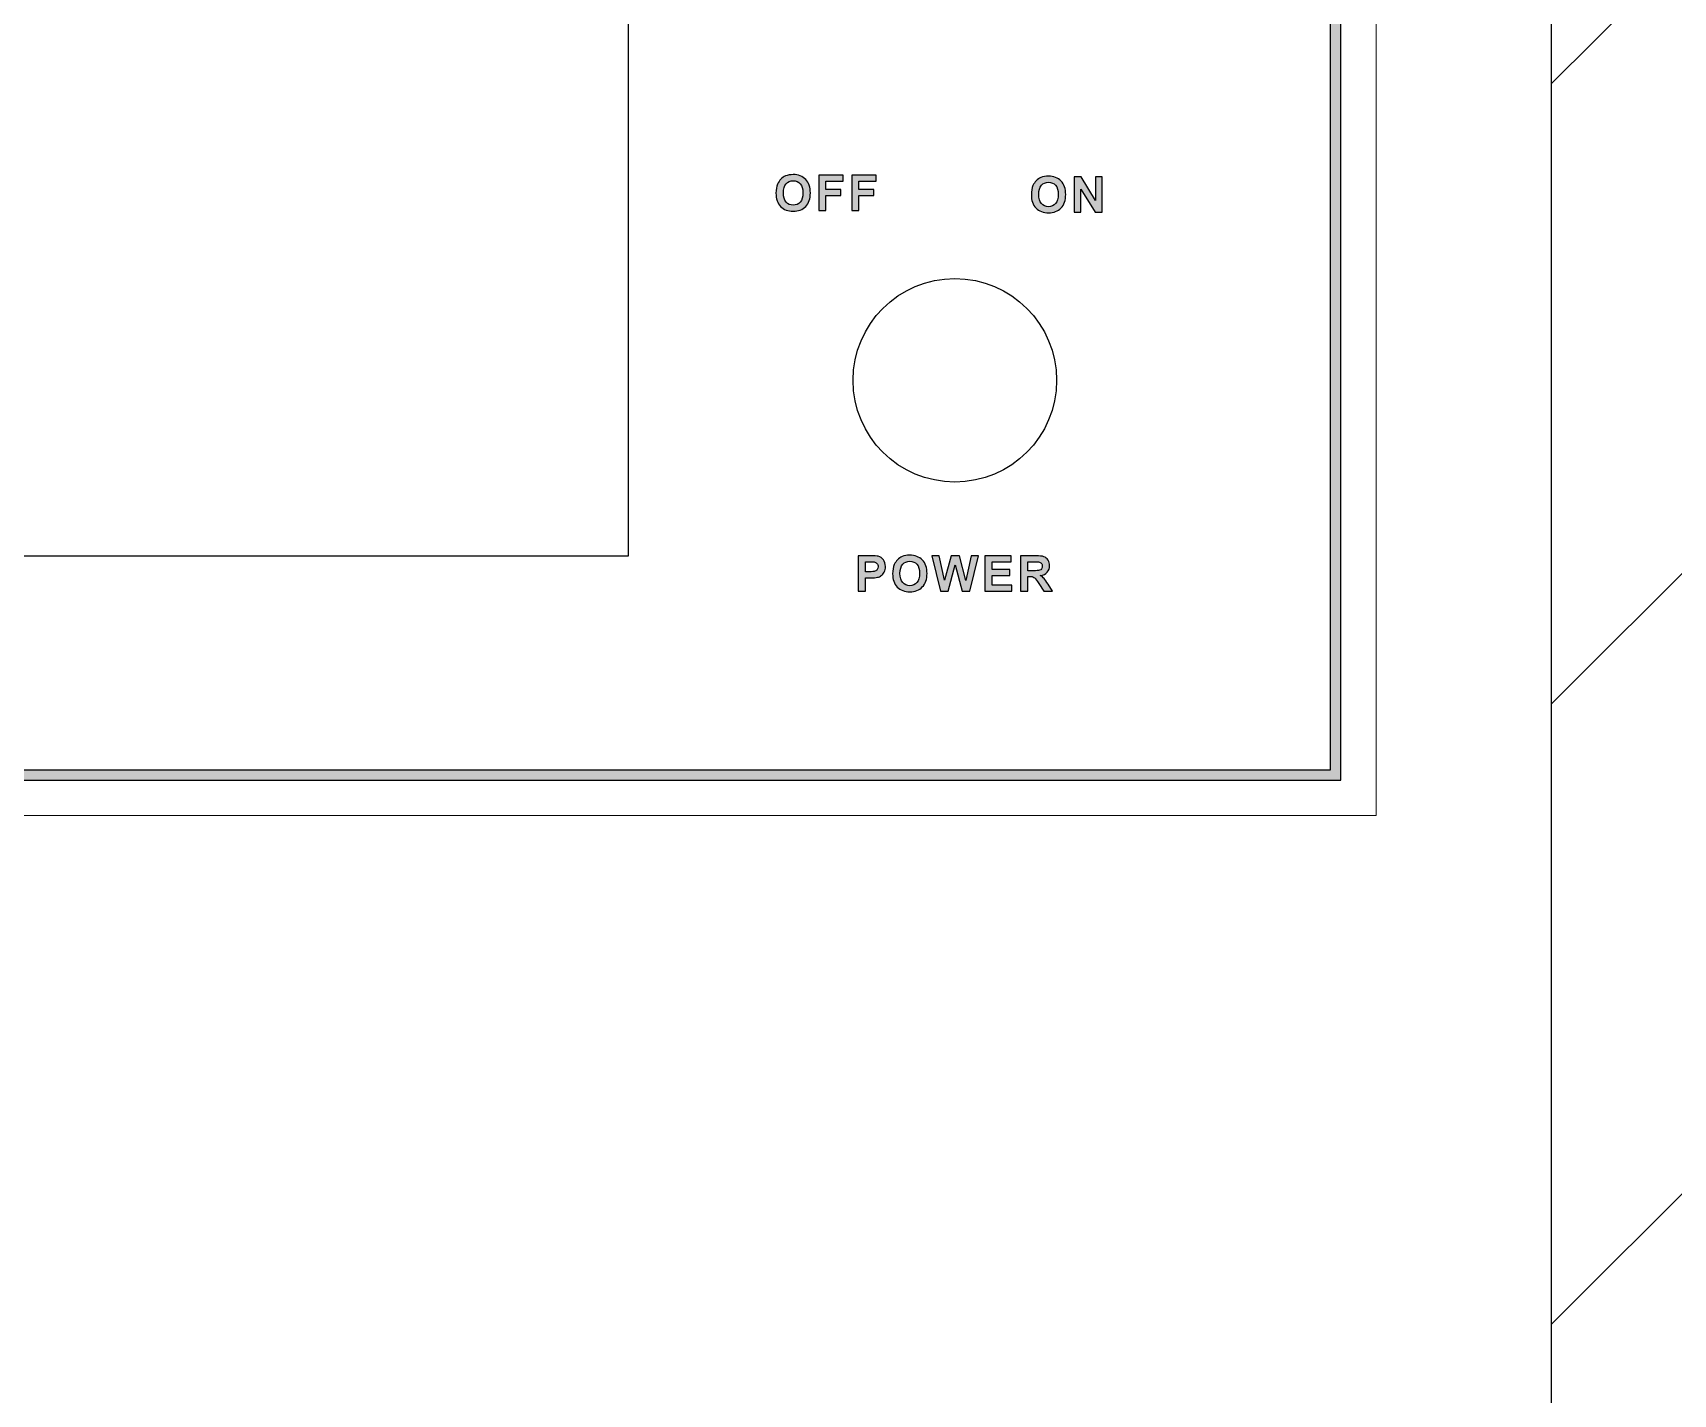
# Model space of a CAD drawing. Header units: millimetres. Extents: x -578208 to -156879, y -40412 to 7119.
# Drawn here: x -163559.9 to -163326.2, y -14294.7 to -14100.7 of the extents above; entities that cross this region are included whole.
import ezdxf

# ---------------------------------------------------------------- set-up
doc = ezdxf.new("R2010")
doc.units = ezdxf.units.MM
doc.header["$MEASUREMENT"] = 0
doc.layers.get('0').update_dxf_attribs({"lineweight": 25})
doc.layers.add('D', color=3, linetype='Continuous', lineweight=13)

# ---------------------------------------------------------------- blocks, each defined once
blk = doc.blocks.new('c')
h = blk.add_hatch(color=256)
edge = h.paths.add_edge_path(flags=16)
edge.add_spline(control_points=[(314.67, 58.97), (314.67, 58.4), (314.8, 57.96), (315.07, 57.67), (315.07, 57.67), (315.33, 57.37), (315.67, 57.22), (316.07, 57.22), (316.07, 57.22), (316.48, 57.22), (316.81, 57.37), (317.07, 57.66), (317.07, 57.66), (317.33, 57.96), (317.46, 58.4), (317.46, 58.98), (317.46, 58.98), (317.46, 59.56), (317.34, 59.99), (317.08, 60.28), (317.08, 60.28), (316.83, 60.56), (316.49, 60.7), (316.07, 60.7), (316.07, 60.7), (315.65, 60.7), (315.31, 60.56), (315.06, 60.27), (315.06, 60.27), (314.8, 59.98), (314.67, 59.55), (314.67, 58.97)], knot_values=[0, 0, 0, 0, 0.125, 0.125, 0.125, 0.125, 0.25, 0.25, 0.25, 0.25, 0.375, 0.375, 0.375, 0.375, 0.5, 0.5, 0.5, 0.5, 0.625, 0.625, 0.625, 0.625, 0.75, 0.75, 0.75, 0.75, 0.875, 0.875, 0.875, 0.875, 1, 1, 1, 1], degree=3, periodic=0)
edge = h.paths.add_edge_path()
edge.add_spline(control_points=[(313.62, 58.93), (313.62, 59.45), (313.7, 59.88), (313.85, 60.23), (313.85, 60.23), (313.97, 60.48), (314.12, 60.72), (314.32, 60.92), (314.32, 60.92), (314.52, 61.12), (314.74, 61.28), (314.97, 61.37), (314.97, 61.37), (315.29, 61.51), (315.65, 61.57), (316.06, 61.57), (316.06, 61.57), (316.81, 61.57), (317.4, 61.34), (317.85, 60.88), (317.85, 60.88), (318.3, 60.42), (318.52, 59.78), (318.52, 58.96), (318.52, 58.96), (318.52, 58.14), (318.3, 57.5), (317.85, 57.04), (317.85, 57.04), (317.41, 56.58), (316.82, 56.35), (316.08, 56.35), (316.08, 56.35), (315.33, 56.35), (314.73, 56.58), (314.28, 57.04), (314.28, 57.04), (313.84, 57.5), (313.62, 58.13), (313.62, 58.93)], knot_values=[0, 0, 0, 0, 0.1, 0.1, 0.1, 0.1, 0.2, 0.2, 0.2, 0.2, 0.3, 0.3, 0.3, 0.3, 0.4, 0.4, 0.4, 0.4, 0.5, 0.5, 0.5, 0.5, 0.6, 0.6, 0.6, 0.6, 0.7, 0.7, 0.7, 0.7, 0.8, 0.8, 0.8, 0.8, 0.9, 0.9, 0.9, 0.9, 1, 1, 1, 1], degree=3, periodic=0)
edge = h.paths.add_edge_path(flags=16)
edge.add_spline(control_points=[(278.29, 59.19), (278.29, 58.62), (278.42, 58.18), (278.68, 57.89), (278.68, 57.89), (278.95, 57.59), (279.28, 57.45), (279.69, 57.45), (279.69, 57.45), (280.1, 57.45), (280.43, 57.59), (280.69, 57.88), (280.69, 57.88), (280.95, 58.18), (281.08, 58.62), (281.08, 59.2), (281.08, 59.2), (281.08, 59.78), (280.95, 60.21), (280.7, 60.5), (280.7, 60.5), (280.45, 60.78), (280.11, 60.92), (279.69, 60.92), (279.69, 60.92), (279.27, 60.92), (278.93, 60.78), (278.67, 60.49), (278.67, 60.49), (278.42, 60.2), (278.29, 59.77), (278.29, 59.19)], knot_values=[0, 0, 0, 0, 0.125, 0.125, 0.125, 0.125, 0.25, 0.25, 0.25, 0.25, 0.375, 0.375, 0.375, 0.375, 0.5, 0.5, 0.5, 0.5, 0.625, 0.625, 0.625, 0.625, 0.75, 0.75, 0.75, 0.75, 0.875, 0.875, 0.875, 0.875, 1, 1, 1, 1], degree=3, periodic=0)
edge = h.paths.add_edge_path()
edge.add_spline(control_points=[(277.24, 59.15), (277.24, 59.67), (277.31, 60.1), (277.47, 60.45), (277.47, 60.45), (277.58, 60.71), (277.74, 60.94), (277.94, 61.14), (277.94, 61.14), (278.14, 61.35), (278.35, 61.5), (278.59, 61.6), (278.59, 61.6), (278.91, 61.73), (279.27, 61.8), (279.68, 61.8), (279.68, 61.8), (280.42, 61.8), (281.02, 61.57), (281.47, 61.1), (281.47, 61.1), (281.91, 60.64), (282.14, 60), (282.14, 59.18), (282.14, 59.18), (282.14, 58.36), (281.91, 57.73), (281.47, 57.26), (281.47, 57.26), (281.03, 56.8), (280.43, 56.57), (279.69, 56.57), (279.69, 56.57), (278.94, 56.57), (278.35, 56.8), (277.9, 57.26), (277.9, 57.26), (277.46, 57.72), (277.24, 58.35), (277.24, 59.15)], knot_values=[0, 0, 0, 0, 0.1, 0.1, 0.1, 0.1, 0.2, 0.2, 0.2, 0.2, 0.3, 0.3, 0.3, 0.3, 0.4, 0.4, 0.4, 0.4, 0.5, 0.5, 0.5, 0.5, 0.6, 0.6, 0.6, 0.6, 0.7, 0.7, 0.7, 0.7, 0.8, 0.8, 0.8, 0.8, 0.9, 0.9, 0.9, 0.9, 1, 1, 1, 1], degree=3, periodic=0)
edge = h.paths.add_edge_path()
edge.add_spline(control_points=[(283.33, 56.66), (283.33, 56.66), (283.33, 61.71), (283.33, 61.71), (283.33, 61.71), (283.33, 61.71), (286.79, 61.71), (286.79, 61.71), (286.79, 61.71), (286.79, 61.71), (286.79, 60.86), (286.79, 60.86), (286.79, 60.86), (286.79, 60.86), (284.35, 60.86), (284.35, 60.86), (284.35, 60.86), (284.35, 60.86), (284.35, 59.66), (284.35, 59.66), (284.35, 59.66), (284.35, 59.66), (286.46, 59.66), (286.46, 59.66), (286.46, 59.66), (286.46, 59.66), (286.46, 58.81), (286.46, 58.81), (286.46, 58.81), (286.46, 58.81), (284.35, 58.81), (284.35, 58.81), (284.35, 58.81), (284.35, 58.81), (284.35, 56.66), (284.35, 56.66), (284.35, 56.66), (284.35, 56.66), (283.33, 56.66), (283.33, 56.66)], knot_values=[0, 0, 0, 0, 0.1, 0.1, 0.1, 0.1, 0.2, 0.2, 0.2, 0.2, 0.3, 0.3, 0.3, 0.3, 0.4, 0.4, 0.4, 0.4, 0.5, 0.5, 0.5, 0.5, 0.6, 0.6, 0.6, 0.6, 0.7, 0.7, 0.7, 0.7, 0.8, 0.8, 0.8, 0.8, 0.9, 0.9, 0.9, 0.9, 1, 1, 1, 1], degree=3, periodic=0)
edge = h.paths.add_edge_path()
edge.add_spline(control_points=[(288.03, 56.66), (288.03, 56.66), (288.03, 61.71), (288.03, 61.71), (288.03, 61.71), (288.03, 61.71), (291.5, 61.71), (291.5, 61.71), (291.5, 61.71), (291.5, 61.71), (291.5, 60.86), (291.5, 60.86), (291.5, 60.86), (291.5, 60.86), (289.05, 60.86), (289.05, 60.86), (289.05, 60.86), (289.05, 60.86), (289.05, 59.66), (289.05, 59.66), (289.05, 59.66), (289.05, 59.66), (291.16, 59.66), (291.16, 59.66), (291.16, 59.66), (291.16, 59.66), (291.16, 58.81), (291.16, 58.81), (291.16, 58.81), (291.16, 58.81), (289.05, 58.81), (289.05, 58.81), (289.05, 58.81), (289.05, 58.81), (289.05, 56.66), (289.05, 56.66), (289.05, 56.66), (289.05, 56.66), (288.03, 56.66), (288.03, 56.66)], knot_values=[0, 0, 0, 0, 0.1, 0.1, 0.1, 0.1, 0.2, 0.2, 0.2, 0.2, 0.3, 0.3, 0.3, 0.3, 0.4, 0.4, 0.4, 0.4, 0.5, 0.5, 0.5, 0.5, 0.6, 0.6, 0.6, 0.6, 0.7, 0.7, 0.7, 0.7, 0.8, 0.8, 0.8, 0.8, 0.9, 0.9, 0.9, 0.9, 1, 1, 1, 1], degree=3, periodic=0)
edge = h.paths.add_edge_path()
edge.add_spline(control_points=[(319.72, 56.44), (319.72, 56.44), (319.72, 61.49), (319.72, 61.49), (319.72, 61.49), (319.72, 61.49), (320.71, 61.49), (320.71, 61.49), (320.71, 61.49), (320.71, 61.49), (322.78, 58.12), (322.78, 58.12), (322.78, 58.12), (322.78, 58.12), (322.78, 61.49), (322.78, 61.49), (322.78, 61.49), (322.78, 61.49), (323.72, 61.49), (323.72, 61.49), (323.72, 61.49), (323.72, 61.49), (323.72, 56.44), (323.72, 56.44), (323.72, 56.44), (323.72, 56.44), (322.7, 56.44), (322.7, 56.44), (322.7, 56.44), (322.7, 56.44), (320.66, 59.73), (320.66, 59.73), (320.66, 59.73), (320.66, 59.73), (320.66, 56.44), (320.66, 56.44), (320.66, 56.44), (320.66, 56.44), (319.72, 56.44), (319.72, 56.44)], knot_values=[0, 0, 0, 0, 0.1, 0.1, 0.1, 0.1, 0.2, 0.2, 0.2, 0.2, 0.3, 0.3, 0.3, 0.3, 0.4, 0.4, 0.4, 0.4, 0.5, 0.5, 0.5, 0.5, 0.6, 0.6, 0.6, 0.6, 0.7, 0.7, 0.7, 0.7, 0.8, 0.8, 0.8, 0.8, 0.9, 0.9, 0.9, 0.9, 1, 1, 1, 1], degree=3, periodic=0)
for points, knots in [([(277.24, 59.15), (277.24, 59.67), (277.31, 60.1), (277.47, 60.45), (277.47, 60.45), (277.58, 60.71), (277.74, 60.94), (277.94, 61.14), (277.94, 61.14), (278.14, 61.35), (278.35, 61.5), (278.59, 61.6), (278.59, 61.6), (278.91, 61.73), (279.27, 61.8), (279.68, 61.8), (279.68, 61.8), (280.42, 61.8), (281.02, 61.57), (281.47, 61.1), (281.47, 61.1), (281.91, 60.64), (282.14, 60), (282.14, 59.18), (282.14, 59.18), (282.14, 58.36), (281.91, 57.73), (281.47, 57.26), (281.47, 57.26), (281.03, 56.8), (280.43, 56.57), (279.69, 56.57), (279.69, 56.57), (278.94, 56.57), (278.35, 56.8), (277.9, 57.26), (277.9, 57.26), (277.46, 57.72), (277.24, 58.35), (277.24, 59.15)], [0, 0, 0, 0, 0.1, 0.1, 0.1, 0.1, 0.2, 0.2, 0.2, 0.2, 0.3, 0.3, 0.3, 0.3, 0.4, 0.4, 0.4, 0.4, 0.5, 0.5, 0.5, 0.5, 0.6, 0.6, 0.6, 0.6, 0.7, 0.7, 0.7, 0.7, 0.8, 0.8, 0.8, 0.8, 0.9, 0.9, 0.9, 0.9, 1, 1, 1, 1]), ([(278.29, 59.19), (278.29, 58.62), (278.42, 58.18), (278.68, 57.89), (278.68, 57.89), (278.95, 57.59), (279.28, 57.45), (279.69, 57.45), (279.69, 57.45), (280.1, 57.45), (280.43, 57.59), (280.69, 57.88), (280.69, 57.88), (280.95, 58.18), (281.08, 58.62), (281.08, 59.2), (281.08, 59.2), (281.08, 59.78), (280.95, 60.21), (280.7, 60.5), (280.7, 60.5), (280.45, 60.78), (280.11, 60.92), (279.69, 60.92), (279.69, 60.92), (279.27, 60.92), (278.93, 60.78), (278.67, 60.49), (278.67, 60.49), (278.42, 60.2), (278.29, 59.77), (278.29, 59.19)], [0, 0, 0, 0, 0.125, 0.125, 0.125, 0.125, 0.25, 0.25, 0.25, 0.25, 0.375, 0.375, 0.375, 0.375, 0.5, 0.5, 0.5, 0.5, 0.625, 0.625, 0.625, 0.625, 0.75, 0.75, 0.75, 0.75, 0.875, 0.875, 0.875, 0.875, 1, 1, 1, 1]), ([(283.33, 56.66), (283.33, 56.66), (283.33, 61.71), (283.33, 61.71), (283.33, 61.71), (283.33, 61.71), (286.79, 61.71), (286.79, 61.71), (286.79, 61.71), (286.79, 61.71), (286.79, 60.86), (286.79, 60.86), (286.79, 60.86), (286.79, 60.86), (284.35, 60.86), (284.35, 60.86), (284.35, 60.86), (284.35, 60.86), (284.35, 59.66), (284.35, 59.66), (284.35, 59.66), (284.35, 59.66), (286.46, 59.66), (286.46, 59.66), (286.46, 59.66), (286.46, 59.66), (286.46, 58.81), (286.46, 58.81), (286.46, 58.81), (286.46, 58.81), (284.35, 58.81), (284.35, 58.81), (284.35, 58.81), (284.35, 58.81), (284.35, 56.66), (284.35, 56.66), (284.35, 56.66), (284.35, 56.66), (283.33, 56.66), (283.33, 56.66)], [0, 0, 0, 0, 0.1, 0.1, 0.1, 0.1, 0.2, 0.2, 0.2, 0.2, 0.3, 0.3, 0.3, 0.3, 0.4, 0.4, 0.4, 0.4, 0.5, 0.5, 0.5, 0.5, 0.6, 0.6, 0.6, 0.6, 0.7, 0.7, 0.7, 0.7, 0.8, 0.8, 0.8, 0.8, 0.9, 0.9, 0.9, 0.9, 1, 1, 1, 1]), ([(288.03, 56.66), (288.03, 56.66), (288.03, 61.71), (288.03, 61.71), (288.03, 61.71), (288.03, 61.71), (291.5, 61.71), (291.5, 61.71), (291.5, 61.71), (291.5, 61.71), (291.5, 60.86), (291.5, 60.86), (291.5, 60.86), (291.5, 60.86), (289.05, 60.86), (289.05, 60.86), (289.05, 60.86), (289.05, 60.86), (289.05, 59.66), (289.05, 59.66), (289.05, 59.66), (289.05, 59.66), (291.16, 59.66), (291.16, 59.66), (291.16, 59.66), (291.16, 59.66), (291.16, 58.81), (291.16, 58.81), (291.16, 58.81), (291.16, 58.81), (289.05, 58.81), (289.05, 58.81), (289.05, 58.81), (289.05, 58.81), (289.05, 56.66), (289.05, 56.66), (289.05, 56.66), (289.05, 56.66), (288.03, 56.66), (288.03, 56.66)], [0, 0, 0, 0, 0.1, 0.1, 0.1, 0.1, 0.2, 0.2, 0.2, 0.2, 0.3, 0.3, 0.3, 0.3, 0.4, 0.4, 0.4, 0.4, 0.5, 0.5, 0.5, 0.5, 0.6, 0.6, 0.6, 0.6, 0.7, 0.7, 0.7, 0.7, 0.8, 0.8, 0.8, 0.8, 0.9, 0.9, 0.9, 0.9, 1, 1, 1, 1]), ([(313.62, 58.93), (313.62, 59.45), (313.7, 59.88), (313.85, 60.23), (313.85, 60.23), (313.97, 60.48), (314.12, 60.72), (314.32, 60.92), (314.32, 60.92), (314.52, 61.12), (314.74, 61.28), (314.97, 61.37), (314.97, 61.37), (315.29, 61.51), (315.65, 61.57), (316.06, 61.57), (316.06, 61.57), (316.81, 61.57), (317.4, 61.34), (317.85, 60.88), (317.85, 60.88), (318.3, 60.42), (318.52, 59.78), (318.52, 58.96), (318.52, 58.96), (318.52, 58.14), (318.3, 57.5), (317.85, 57.04), (317.85, 57.04), (317.41, 56.58), (316.82, 56.35), (316.08, 56.35), (316.08, 56.35), (315.33, 56.35), (314.73, 56.58), (314.28, 57.04), (314.28, 57.04), (313.84, 57.5), (313.62, 58.13), (313.62, 58.93)], [0, 0, 0, 0, 0.1, 0.1, 0.1, 0.1, 0.2, 0.2, 0.2, 0.2, 0.3, 0.3, 0.3, 0.3, 0.4, 0.4, 0.4, 0.4, 0.5, 0.5, 0.5, 0.5, 0.6, 0.6, 0.6, 0.6, 0.7, 0.7, 0.7, 0.7, 0.8, 0.8, 0.8, 0.8, 0.9, 0.9, 0.9, 0.9, 1, 1, 1, 1]), ([(319.72, 56.44), (319.72, 56.44), (319.72, 61.49), (319.72, 61.49), (319.72, 61.49), (319.72, 61.49), (320.71, 61.49), (320.71, 61.49), (320.71, 61.49), (320.71, 61.49), (322.78, 58.12), (322.78, 58.12), (322.78, 58.12), (322.78, 58.12), (322.78, 61.49), (322.78, 61.49), (322.78, 61.49), (322.78, 61.49), (323.72, 61.49), (323.72, 61.49), (323.72, 61.49), (323.72, 61.49), (323.72, 56.44), (323.72, 56.44), (323.72, 56.44), (323.72, 56.44), (322.7, 56.44), (322.7, 56.44), (322.7, 56.44), (322.7, 56.44), (320.66, 59.73), (320.66, 59.73), (320.66, 59.73), (320.66, 59.73), (320.66, 56.44), (320.66, 56.44), (320.66, 56.44), (320.66, 56.44), (319.72, 56.44), (319.72, 56.44)], [0, 0, 0, 0, 0.1, 0.1, 0.1, 0.1, 0.2, 0.2, 0.2, 0.2, 0.3, 0.3, 0.3, 0.3, 0.4, 0.4, 0.4, 0.4, 0.5, 0.5, 0.5, 0.5, 0.6, 0.6, 0.6, 0.6, 0.7, 0.7, 0.7, 0.7, 0.8, 0.8, 0.8, 0.8, 0.9, 0.9, 0.9, 0.9, 1, 1, 1, 1]), ([(314.67, 58.97), (314.67, 58.4), (314.8, 57.96), (315.07, 57.67), (315.07, 57.67), (315.33, 57.37), (315.67, 57.22), (316.07, 57.22), (316.07, 57.22), (316.48, 57.22), (316.81, 57.37), (317.07, 57.66), (317.07, 57.66), (317.33, 57.96), (317.46, 58.4), (317.46, 58.98), (317.46, 58.98), (317.46, 59.56), (317.34, 59.99), (317.08, 60.28), (317.08, 60.28), (316.83, 60.56), (316.49, 60.7), (316.07, 60.7), (316.07, 60.7), (315.65, 60.7), (315.31, 60.56), (315.06, 60.27), (315.06, 60.27), (314.8, 59.98), (314.67, 59.55), (314.67, 58.97)], [0, 0, 0, 0, 0.125, 0.125, 0.125, 0.125, 0.25, 0.25, 0.25, 0.25, 0.375, 0.375, 0.375, 0.375, 0.5, 0.5, 0.5, 0.5, 0.625, 0.625, 0.625, 0.625, 0.75, 0.75, 0.75, 0.75, 0.875, 0.875, 0.875, 0.875, 1, 1, 1, 1])]:
    blk.add_open_spline(points, degree=3, knots=knots)
blk = doc.blocks.new('b')
h = blk.add_hatch(color=256)
edge = h.paths.add_edge_path()
edge.add_spline(control_points=[(305.9, 15.31), (305.9, 15.31), (305.9, 20.36), (305.9, 20.36), (305.9, 20.36), (305.9, 20.36), (309.64, 20.36), (309.64, 20.36), (309.64, 20.36), (309.64, 20.36), (309.64, 19.51), (309.64, 19.51), (309.64, 19.51), (309.64, 19.51), (306.92, 19.51), (306.92, 19.51), (306.92, 19.51), (306.92, 19.51), (306.92, 18.39), (306.92, 18.39), (306.92, 18.39), (306.92, 18.39), (309.45, 18.39), (309.45, 18.39), (309.45, 18.39), (309.45, 18.39), (309.45, 17.54), (309.45, 17.54), (309.45, 17.54), (309.45, 17.54), (306.92, 17.54), (306.92, 17.54), (306.92, 17.54), (306.92, 17.54), (306.92, 16.16), (306.92, 16.16), (306.92, 16.16), (306.92, 16.16), (309.74, 16.16), (309.74, 16.16), (309.74, 16.16), (309.74, 16.16), (309.74, 15.31), (309.74, 15.31), (309.74, 15.31), (309.74, 15.31), (305.9, 15.31), (305.9, 15.31)], knot_values=[0, 0, 0, 0, 0.083333, 0.083333, 0.083333, 0.083333, 0.166667, 0.166667, 0.166667, 0.166667, 0.25, 0.25, 0.25, 0.25, 0.333333, 0.333333, 0.333333, 0.333333, 0.416667, 0.416667, 0.416667, 0.416667, 0.5, 0.5, 0.5, 0.5, 0.583333, 0.583333, 0.583333, 0.583333, 0.666667, 0.666667, 0.666667, 0.666667, 0.75, 0.75, 0.75, 0.75, 0.833333, 0.833333, 0.833333, 0.833333, 0.916667, 0.916667, 0.916667, 0.916667, 1, 1, 1, 1], degree=3, periodic=0)
edge = h.paths.add_edge_path()
edge.add_spline(control_points=[(311, 15.31), (311, 15.31), (311, 20.36), (311, 20.36), (311, 20.36), (311, 20.36), (313.15, 20.36), (313.15, 20.36), (313.15, 20.36), (313.69, 20.36), (314.08, 20.32), (314.32, 20.23), (314.32, 20.23), (314.57, 20.14), (314.76, 19.98), (314.91, 19.74), (314.91, 19.74), (315.06, 19.51), (315.13, 19.25), (315.13, 18.95), (315.13, 18.95), (315.13, 18.57), (315.02, 18.26), (314.8, 18.01), (314.8, 18.01), (314.57, 17.76), (314.24, 17.61), (313.8, 17.54), (313.8, 17.54), (314.02, 17.41), (314.2, 17.27), (314.34, 17.12), (314.34, 17.12), (314.49, 16.96), (314.68, 16.69), (314.92, 16.3), (314.92, 16.3), (314.92, 16.3), (315.54, 15.31), (315.54, 15.31), (315.54, 15.31), (315.54, 15.31), (314.32, 15.31), (314.32, 15.31), (314.32, 15.31), (314.32, 15.31), (313.58, 16.41), (313.58, 16.41), (313.58, 16.41), (313.32, 16.81), (313.14, 17.05), (313.05, 17.16), (313.05, 17.16), (312.95, 17.26), (312.85, 17.33), (312.74, 17.37), (312.74, 17.37), (312.63, 17.4), (312.46, 17.42), (312.23, 17.42), (312.23, 17.42), (312.23, 17.42), (312.02, 17.42), (312.02, 17.42), (312.02, 17.42), (312.02, 17.42), (312.02, 15.31), (312.02, 15.31), (312.02, 15.31), (312.02, 15.31), (311, 15.31), (311, 15.31)], knot_values=[0, 0, 0, 0, 0.055556, 0.055556, 0.055556, 0.055556, 0.111111, 0.111111, 0.111111, 0.111111, 0.166667, 0.166667, 0.166667, 0.166667, 0.222222, 0.222222, 0.222222, 0.222222, 0.277778, 0.277778, 0.277778, 0.277778, 0.333333, 0.333333, 0.333333, 0.333333, 0.388889, 0.388889, 0.388889, 0.388889, 0.444444, 0.444444, 0.444444, 0.444444, 0.5, 0.5, 0.5, 0.5, 0.555556, 0.555556, 0.555556, 0.555556, 0.611111, 0.611111, 0.611111, 0.611111, 0.666667, 0.666667, 0.666667, 0.666667, 0.722222, 0.722222, 0.722222, 0.722222, 0.777778, 0.777778, 0.777778, 0.777778, 0.833333, 0.833333, 0.833333, 0.833333, 0.888889, 0.888889, 0.888889, 0.888889, 0.944444, 0.944444, 0.944444, 0.944444, 1, 1, 1, 1], degree=3, periodic=0)
edge = h.paths.add_edge_path(flags=16)
edge.add_spline(control_points=[(312.02, 18.23), (312.02, 18.23), (312.77, 18.23), (312.77, 18.23), (312.77, 18.23), (313.26, 18.23), (313.57, 18.25), (313.69, 18.29), (313.69, 18.29), (313.81, 18.33), (313.91, 18.4), (313.98, 18.5), (313.98, 18.5), (314.05, 18.6), (314.08, 18.73), (314.08, 18.88), (314.08, 18.88), (314.08, 19.05), (314.03, 19.19), (313.94, 19.29), (313.94, 19.29), (313.85, 19.4), (313.73, 19.46), (313.56, 19.49), (313.56, 19.49), (313.48, 19.5), (313.23, 19.51), (312.82, 19.51), (312.82, 19.51), (312.82, 19.51), (312.02, 19.51), (312.02, 19.51), (312.02, 19.51), (312.02, 19.51), (312.02, 18.23), (312.02, 18.23)], knot_values=[0, 0, 0, 0, 0.111111, 0.111111, 0.111111, 0.111111, 0.222222, 0.222222, 0.222222, 0.222222, 0.333333, 0.333333, 0.333333, 0.333333, 0.444444, 0.444444, 0.444444, 0.444444, 0.555556, 0.555556, 0.555556, 0.555556, 0.666667, 0.666667, 0.666667, 0.666667, 0.777778, 0.777778, 0.777778, 0.777778, 0.888889, 0.888889, 0.888889, 0.888889, 1, 1, 1, 1], degree=3, periodic=0)
edge = h.paths.add_edge_path(flags=16)
edge.add_spline(control_points=[(293.81, 17.84), (293.81, 17.27), (293.94, 16.84), (294.21, 16.54), (294.21, 16.54), (294.47, 16.25), (294.81, 16.1), (295.21, 16.1), (295.21, 16.1), (295.62, 16.1), (295.95, 16.24), (296.21, 16.54), (296.21, 16.54), (296.47, 16.83), (296.6, 17.27), (296.6, 17.86), (296.6, 17.86), (296.6, 18.43), (296.48, 18.87), (296.22, 19.15), (296.22, 19.15), (295.97, 19.44), (295.63, 19.58), (295.21, 19.58), (295.21, 19.58), (294.79, 19.58), (294.45, 19.43), (294.2, 19.15), (294.2, 19.15), (293.94, 18.86), (293.81, 18.42), (293.81, 17.84)], knot_values=[0, 0, 0, 0, 0.125, 0.125, 0.125, 0.125, 0.25, 0.25, 0.25, 0.25, 0.375, 0.375, 0.375, 0.375, 0.5, 0.5, 0.5, 0.5, 0.625, 0.625, 0.625, 0.625, 0.75, 0.75, 0.75, 0.75, 0.875, 0.875, 0.875, 0.875, 1, 1, 1, 1], degree=3, periodic=0)
edge = h.paths.add_edge_path()
edge.add_spline(control_points=[(287.87, 15.31), (287.87, 15.31), (287.87, 20.36), (287.87, 20.36), (287.87, 20.36), (287.87, 20.36), (289.51, 20.36), (289.51, 20.36), (289.51, 20.36), (290.12, 20.36), (290.53, 20.34), (290.72, 20.29), (290.72, 20.29), (291.01, 20.21), (291.25, 20.05), (291.45, 19.79), (291.45, 19.79), (291.64, 19.54), (291.74, 19.21), (291.74, 18.81), (291.74, 18.81), (291.74, 18.5), (291.68, 18.24), (291.57, 18.03), (291.57, 18.03), (291.46, 17.82), (291.31, 17.65), (291.14, 17.53), (291.14, 17.53), (290.97, 17.41), (290.79, 17.33), (290.61, 17.29), (290.61, 17.29), (290.37, 17.24), (290.02, 17.22), (289.55, 17.22), (289.55, 17.22), (289.55, 17.22), (288.89, 17.22), (288.89, 17.22), (288.89, 17.22), (288.89, 17.22), (288.89, 15.31), (288.89, 15.31), (288.89, 15.31), (288.89, 15.31), (287.87, 15.31), (287.87, 15.31)], knot_values=[0, 0, 0, 0, 0.083333, 0.083333, 0.083333, 0.083333, 0.166667, 0.166667, 0.166667, 0.166667, 0.25, 0.25, 0.25, 0.25, 0.333333, 0.333333, 0.333333, 0.333333, 0.416667, 0.416667, 0.416667, 0.416667, 0.5, 0.5, 0.5, 0.5, 0.583333, 0.583333, 0.583333, 0.583333, 0.666667, 0.666667, 0.666667, 0.666667, 0.75, 0.75, 0.75, 0.75, 0.833333, 0.833333, 0.833333, 0.833333, 0.916667, 0.916667, 0.916667, 0.916667, 1, 1, 1, 1], degree=3, periodic=0)
edge = h.paths.add_edge_path(flags=16)
edge.add_spline(control_points=[(288.89, 19.51), (288.89, 19.51), (288.89, 18.08), (288.89, 18.08), (288.89, 18.08), (288.89, 18.08), (289.45, 18.08), (289.45, 18.08), (289.45, 18.08), (289.85, 18.08), (290.12, 18.1), (290.25, 18.16), (290.25, 18.16), (290.39, 18.21), (290.49, 18.29), (290.57, 18.4), (290.57, 18.4), (290.65, 18.52), (290.69, 18.65), (290.69, 18.8), (290.69, 18.8), (290.69, 18.98), (290.63, 19.13), (290.52, 19.25), (290.52, 19.25), (290.42, 19.37), (290.28, 19.45), (290.12, 19.48), (290.12, 19.48), (289.99, 19.5), (289.75, 19.51), (289.38, 19.51), (289.38, 19.51), (289.38, 19.51), (288.89, 19.51), (288.89, 19.51)], knot_values=[0, 0, 0, 0, 0.111111, 0.111111, 0.111111, 0.111111, 0.222222, 0.222222, 0.222222, 0.222222, 0.333333, 0.333333, 0.333333, 0.333333, 0.444444, 0.444444, 0.444444, 0.444444, 0.555556, 0.555556, 0.555556, 0.555556, 0.666667, 0.666667, 0.666667, 0.666667, 0.777778, 0.777778, 0.777778, 0.777778, 0.888889, 0.888889, 0.888889, 0.888889, 1, 1, 1, 1], degree=3, periodic=0)
edge = h.paths.add_edge_path()
edge.add_spline(control_points=[(292.76, 17.81), (292.76, 18.32), (292.84, 18.75), (292.99, 19.1), (292.99, 19.1), (293.11, 19.36), (293.26, 19.59), (293.46, 19.8), (293.46, 19.8), (293.66, 20), (293.88, 20.15), (294.11, 20.25), (294.11, 20.25), (294.43, 20.38), (294.79, 20.45), (295.2, 20.45), (295.2, 20.45), (295.95, 20.45), (296.54, 20.22), (296.99, 19.76), (296.99, 19.76), (297.44, 19.3), (297.66, 18.65), (297.66, 17.83), (297.66, 17.83), (297.66, 17.02), (297.44, 16.38), (296.99, 15.92), (296.99, 15.92), (296.55, 15.46), (295.96, 15.23), (295.22, 15.23), (295.22, 15.23), (294.47, 15.23), (293.87, 15.46), (293.43, 15.91), (293.43, 15.91), (292.98, 16.37), (292.76, 17), (292.76, 17.81)], knot_values=[0, 0, 0, 0, 0.1, 0.1, 0.1, 0.1, 0.2, 0.2, 0.2, 0.2, 0.3, 0.3, 0.3, 0.3, 0.4, 0.4, 0.4, 0.4, 0.5, 0.5, 0.5, 0.5, 0.6, 0.6, 0.6, 0.6, 0.7, 0.7, 0.7, 0.7, 0.8, 0.8, 0.8, 0.8, 0.9, 0.9, 0.9, 0.9, 1, 1, 1, 1], degree=3, periodic=0)
edge = h.paths.add_edge_path()
edge.add_spline(control_points=[(299.56, 15.31), (299.56, 15.31), (298.36, 20.36), (298.36, 20.36), (298.36, 20.36), (298.36, 20.36), (299.4, 20.36), (299.4, 20.36), (299.4, 20.36), (299.4, 20.36), (300.16, 16.9), (300.16, 16.9), (300.16, 16.9), (300.16, 16.9), (301.09, 20.36), (301.09, 20.36), (301.09, 20.36), (301.09, 20.36), (302.3, 20.36), (302.3, 20.36), (302.3, 20.36), (302.3, 20.36), (303.18, 16.84), (303.18, 16.84), (303.18, 16.84), (303.18, 16.84), (303.96, 20.36), (303.96, 20.36), (303.96, 20.36), (303.96, 20.36), (304.99, 20.36), (304.99, 20.36), (304.99, 20.36), (304.99, 20.36), (303.76, 15.31), (303.76, 15.31), (303.76, 15.31), (303.76, 15.31), (302.68, 15.31), (302.68, 15.31), (302.68, 15.31), (302.68, 15.31), (301.67, 19.09), (301.67, 19.09), (301.67, 19.09), (301.67, 19.09), (300.67, 15.31), (300.67, 15.31), (300.67, 15.31), (300.67, 15.31), (299.56, 15.31), (299.56, 15.31)], knot_values=[0, 0, 0, 0, 0.076923, 0.076923, 0.076923, 0.076923, 0.153846, 0.153846, 0.153846, 0.153846, 0.230769, 0.230769, 0.230769, 0.230769, 0.307692, 0.307692, 0.307692, 0.307692, 0.384615, 0.384615, 0.384615, 0.384615, 0.461538, 0.461538, 0.461538, 0.461538, 0.538462, 0.538462, 0.538462, 0.538462, 0.615385, 0.615385, 0.615385, 0.615385, 0.692308, 0.692308, 0.692308, 0.692308, 0.769231, 0.769231, 0.769231, 0.769231, 0.846154, 0.846154, 0.846154, 0.846154, 0.923077, 0.923077, 0.923077, 0.923077, 1, 1, 1, 1], degree=3, periodic=0)
for points, knots in [([(287.87, 15.31), (287.87, 15.31), (287.87, 20.36), (287.87, 20.36), (287.87, 20.36), (287.87, 20.36), (289.51, 20.36), (289.51, 20.36), (289.51, 20.36), (290.12, 20.36), (290.53, 20.34), (290.72, 20.29), (290.72, 20.29), (291.01, 20.21), (291.25, 20.05), (291.45, 19.79), (291.45, 19.79), (291.64, 19.54), (291.74, 19.21), (291.74, 18.81), (291.74, 18.81), (291.74, 18.5), (291.68, 18.24), (291.57, 18.03), (291.57, 18.03), (291.46, 17.82), (291.31, 17.65), (291.14, 17.53), (291.14, 17.53), (290.97, 17.41), (290.79, 17.33), (290.61, 17.29), (290.61, 17.29), (290.37, 17.24), (290.02, 17.22), (289.55, 17.22), (289.55, 17.22), (289.55, 17.22), (288.89, 17.22), (288.89, 17.22), (288.89, 17.22), (288.89, 17.22), (288.89, 15.31), (288.89, 15.31), (288.89, 15.31), (288.89, 15.31), (287.87, 15.31), (287.87, 15.31)], [0, 0, 0, 0, 0.083333, 0.083333, 0.083333, 0.083333, 0.166667, 0.166667, 0.166667, 0.166667, 0.25, 0.25, 0.25, 0.25, 0.333333, 0.333333, 0.333333, 0.333333, 0.416667, 0.416667, 0.416667, 0.416667, 0.5, 0.5, 0.5, 0.5, 0.583333, 0.583333, 0.583333, 0.583333, 0.666667, 0.666667, 0.666667, 0.666667, 0.75, 0.75, 0.75, 0.75, 0.833333, 0.833333, 0.833333, 0.833333, 0.916667, 0.916667, 0.916667, 0.916667, 1, 1, 1, 1]), ([(288.89, 19.51), (288.89, 19.51), (288.89, 18.08), (288.89, 18.08), (288.89, 18.08), (288.89, 18.08), (289.45, 18.08), (289.45, 18.08), (289.45, 18.08), (289.85, 18.08), (290.12, 18.1), (290.25, 18.16), (290.25, 18.16), (290.39, 18.21), (290.49, 18.29), (290.57, 18.4), (290.57, 18.4), (290.65, 18.52), (290.69, 18.65), (290.69, 18.8), (290.69, 18.8), (290.69, 18.98), (290.63, 19.13), (290.52, 19.25), (290.52, 19.25), (290.42, 19.37), (290.28, 19.45), (290.12, 19.48), (290.12, 19.48), (289.99, 19.5), (289.75, 19.51), (289.38, 19.51), (289.38, 19.51), (289.38, 19.51), (288.89, 19.51), (288.89, 19.51)], [0, 0, 0, 0, 0.111111, 0.111111, 0.111111, 0.111111, 0.222222, 0.222222, 0.222222, 0.222222, 0.333333, 0.333333, 0.333333, 0.333333, 0.444444, 0.444444, 0.444444, 0.444444, 0.555556, 0.555556, 0.555556, 0.555556, 0.666667, 0.666667, 0.666667, 0.666667, 0.777778, 0.777778, 0.777778, 0.777778, 0.888889, 0.888889, 0.888889, 0.888889, 1, 1, 1, 1]), ([(292.76, 17.81), (292.76, 18.32), (292.84, 18.75), (292.99, 19.1), (292.99, 19.1), (293.11, 19.36), (293.26, 19.59), (293.46, 19.8), (293.46, 19.8), (293.66, 20), (293.88, 20.15), (294.11, 20.25), (294.11, 20.25), (294.43, 20.38), (294.79, 20.45), (295.2, 20.45), (295.2, 20.45), (295.95, 20.45), (296.54, 20.22), (296.99, 19.76), (296.99, 19.76), (297.44, 19.3), (297.66, 18.65), (297.66, 17.83), (297.66, 17.83), (297.66, 17.02), (297.44, 16.38), (296.99, 15.92), (296.99, 15.92), (296.55, 15.46), (295.96, 15.23), (295.22, 15.23), (295.22, 15.23), (294.47, 15.23), (293.87, 15.46), (293.43, 15.91), (293.43, 15.91), (292.98, 16.37), (292.76, 17), (292.76, 17.81)], [0, 0, 0, 0, 0.1, 0.1, 0.1, 0.1, 0.2, 0.2, 0.2, 0.2, 0.3, 0.3, 0.3, 0.3, 0.4, 0.4, 0.4, 0.4, 0.5, 0.5, 0.5, 0.5, 0.6, 0.6, 0.6, 0.6, 0.7, 0.7, 0.7, 0.7, 0.8, 0.8, 0.8, 0.8, 0.9, 0.9, 0.9, 0.9, 1, 1, 1, 1]), ([(293.81, 17.84), (293.81, 17.27), (293.94, 16.84), (294.21, 16.54), (294.21, 16.54), (294.47, 16.25), (294.81, 16.1), (295.21, 16.1), (295.21, 16.1), (295.62, 16.1), (295.95, 16.24), (296.21, 16.54), (296.21, 16.54), (296.47, 16.83), (296.6, 17.27), (296.6, 17.86), (296.6, 17.86), (296.6, 18.43), (296.48, 18.87), (296.22, 19.15), (296.22, 19.15), (295.97, 19.44), (295.63, 19.58), (295.21, 19.58), (295.21, 19.58), (294.79, 19.58), (294.45, 19.43), (294.2, 19.15), (294.2, 19.15), (293.94, 18.86), (293.81, 18.42), (293.81, 17.84)], [0, 0, 0, 0, 0.125, 0.125, 0.125, 0.125, 0.25, 0.25, 0.25, 0.25, 0.375, 0.375, 0.375, 0.375, 0.5, 0.5, 0.5, 0.5, 0.625, 0.625, 0.625, 0.625, 0.75, 0.75, 0.75, 0.75, 0.875, 0.875, 0.875, 0.875, 1, 1, 1, 1]), ([(299.56, 15.31), (299.56, 15.31), (298.36, 20.36), (298.36, 20.36), (298.36, 20.36), (298.36, 20.36), (299.4, 20.36), (299.4, 20.36), (299.4, 20.36), (299.4, 20.36), (300.16, 16.9), (300.16, 16.9), (300.16, 16.9), (300.16, 16.9), (301.09, 20.36), (301.09, 20.36), (301.09, 20.36), (301.09, 20.36), (302.3, 20.36), (302.3, 20.36), (302.3, 20.36), (302.3, 20.36), (303.18, 16.84), (303.18, 16.84), (303.18, 16.84), (303.18, 16.84), (303.96, 20.36), (303.96, 20.36), (303.96, 20.36), (303.96, 20.36), (304.99, 20.36), (304.99, 20.36), (304.99, 20.36), (304.99, 20.36), (303.76, 15.31), (303.76, 15.31), (303.76, 15.31), (303.76, 15.31), (302.68, 15.31), (302.68, 15.31), (302.68, 15.31), (302.68, 15.31), (301.67, 19.09), (301.67, 19.09), (301.67, 19.09), (301.67, 19.09), (300.67, 15.31), (300.67, 15.31), (300.67, 15.31), (300.67, 15.31), (299.56, 15.31), (299.56, 15.31)], [0, 0, 0, 0, 0.076923, 0.076923, 0.076923, 0.076923, 0.153846, 0.153846, 0.153846, 0.153846, 0.230769, 0.230769, 0.230769, 0.230769, 0.307692, 0.307692, 0.307692, 0.307692, 0.384615, 0.384615, 0.384615, 0.384615, 0.461538, 0.461538, 0.461538, 0.461538, 0.538462, 0.538462, 0.538462, 0.538462, 0.615385, 0.615385, 0.615385, 0.615385, 0.692308, 0.692308, 0.692308, 0.692308, 0.769231, 0.769231, 0.769231, 0.769231, 0.846154, 0.846154, 0.846154, 0.846154, 0.923077, 0.923077, 0.923077, 0.923077, 1, 1, 1, 1]), ([(305.9, 15.31), (305.9, 15.31), (305.9, 20.36), (305.9, 20.36), (305.9, 20.36), (305.9, 20.36), (309.64, 20.36), (309.64, 20.36), (309.64, 20.36), (309.64, 20.36), (309.64, 19.51), (309.64, 19.51), (309.64, 19.51), (309.64, 19.51), (306.92, 19.51), (306.92, 19.51), (306.92, 19.51), (306.92, 19.51), (306.92, 18.39), (306.92, 18.39), (306.92, 18.39), (306.92, 18.39), (309.45, 18.39), (309.45, 18.39), (309.45, 18.39), (309.45, 18.39), (309.45, 17.54), (309.45, 17.54), (309.45, 17.54), (309.45, 17.54), (306.92, 17.54), (306.92, 17.54), (306.92, 17.54), (306.92, 17.54), (306.92, 16.16), (306.92, 16.16), (306.92, 16.16), (306.92, 16.16), (309.74, 16.16), (309.74, 16.16), (309.74, 16.16), (309.74, 16.16), (309.74, 15.31), (309.74, 15.31), (309.74, 15.31), (309.74, 15.31), (305.9, 15.31), (305.9, 15.31)], [0, 0, 0, 0, 0.083333, 0.083333, 0.083333, 0.083333, 0.166667, 0.166667, 0.166667, 0.166667, 0.25, 0.25, 0.25, 0.25, 0.333333, 0.333333, 0.333333, 0.333333, 0.416667, 0.416667, 0.416667, 0.416667, 0.5, 0.5, 0.5, 0.5, 0.583333, 0.583333, 0.583333, 0.583333, 0.666667, 0.666667, 0.666667, 0.666667, 0.75, 0.75, 0.75, 0.75, 0.833333, 0.833333, 0.833333, 0.833333, 0.916667, 0.916667, 0.916667, 0.916667, 1, 1, 1, 1]), ([(311, 15.31), (311, 15.31), (311, 20.36), (311, 20.36), (311, 20.36), (311, 20.36), (313.15, 20.36), (313.15, 20.36), (313.15, 20.36), (313.69, 20.36), (314.08, 20.32), (314.32, 20.23), (314.32, 20.23), (314.57, 20.14), (314.76, 19.98), (314.91, 19.74), (314.91, 19.74), (315.06, 19.51), (315.13, 19.25), (315.13, 18.95), (315.13, 18.95), (315.13, 18.57), (315.02, 18.26), (314.8, 18.01), (314.8, 18.01), (314.57, 17.76), (314.24, 17.61), (313.8, 17.54), (313.8, 17.54), (314.02, 17.41), (314.2, 17.27), (314.34, 17.12), (314.34, 17.12), (314.49, 16.96), (314.68, 16.69), (314.92, 16.3), (314.92, 16.3), (314.92, 16.3), (315.54, 15.31), (315.54, 15.31), (315.54, 15.31), (315.54, 15.31), (314.32, 15.31), (314.32, 15.31), (314.32, 15.31), (314.32, 15.31), (313.58, 16.41), (313.58, 16.41), (313.58, 16.41), (313.32, 16.81), (313.14, 17.05), (313.05, 17.16), (313.05, 17.16), (312.95, 17.26), (312.85, 17.33), (312.74, 17.37), (312.74, 17.37), (312.63, 17.4), (312.46, 17.42), (312.23, 17.42), (312.23, 17.42), (312.23, 17.42), (312.02, 17.42), (312.02, 17.42), (312.02, 17.42), (312.02, 17.42), (312.02, 15.31), (312.02, 15.31), (312.02, 15.31), (312.02, 15.31), (311, 15.31), (311, 15.31)], [0, 0, 0, 0, 0.055556, 0.055556, 0.055556, 0.055556, 0.111111, 0.111111, 0.111111, 0.111111, 0.166667, 0.166667, 0.166667, 0.166667, 0.222222, 0.222222, 0.222222, 0.222222, 0.277778, 0.277778, 0.277778, 0.277778, 0.333333, 0.333333, 0.333333, 0.333333, 0.388889, 0.388889, 0.388889, 0.388889, 0.444444, 0.444444, 0.444444, 0.444444, 0.5, 0.5, 0.5, 0.5, 0.555556, 0.555556, 0.555556, 0.555556, 0.611111, 0.611111, 0.611111, 0.611111, 0.666667, 0.666667, 0.666667, 0.666667, 0.722222, 0.722222, 0.722222, 0.722222, 0.777778, 0.777778, 0.777778, 0.777778, 0.833333, 0.833333, 0.833333, 0.833333, 0.888889, 0.888889, 0.888889, 0.888889, 0.944444, 0.944444, 0.944444, 0.944444, 1, 1, 1, 1]), ([(312.02, 18.23), (312.02, 18.23), (312.77, 18.23), (312.77, 18.23), (312.77, 18.23), (313.26, 18.23), (313.57, 18.25), (313.69, 18.29), (313.69, 18.29), (313.81, 18.33), (313.91, 18.4), (313.98, 18.5), (313.98, 18.5), (314.05, 18.6), (314.08, 18.73), (314.08, 18.88), (314.08, 18.88), (314.08, 19.05), (314.03, 19.19), (313.94, 19.29), (313.94, 19.29), (313.85, 19.4), (313.73, 19.46), (313.56, 19.49), (313.56, 19.49), (313.48, 19.5), (313.23, 19.51), (312.82, 19.51), (312.82, 19.51), (312.82, 19.51), (312.02, 19.51), (312.02, 19.51), (312.02, 19.51), (312.02, 19.51), (312.02, 18.23), (312.02, 18.23)], [0, 0, 0, 0, 0.111111, 0.111111, 0.111111, 0.111111, 0.222222, 0.222222, 0.222222, 0.222222, 0.333333, 0.333333, 0.333333, 0.333333, 0.444444, 0.444444, 0.444444, 0.444444, 0.555556, 0.555556, 0.555556, 0.555556, 0.666667, 0.666667, 0.666667, 0.666667, 0.777778, 0.777778, 0.777778, 0.777778, 0.888889, 0.888889, 0.888889, 0.888889, 1, 1, 1, 1])]:
    blk.add_open_spline(points, degree=3, knots=knots)

msp = doc.modelspace()

# ---------------------------------------------------------------- hatches: boundary and pattern name
h = msp.add_hatch(color=256)
h.paths.add_polyline_path([(-164112.051, -14205.747), (-163375.051, -14205.747), (-163375.051, -13998.747), (-164112.051, -13998.747)], flags=16)
h.paths.add_polyline_path([(-164113.551, -14207.247), (-163373.551, -14207.247), (-163373.551, -13997.247), (-164113.551, -13997.247)])
at = {"layer": 'D'}
h = msp.add_hatch(dxfattribs=at)
h.set_pattern_fill('ANSI31', color=256, scale=500, style=0)
h.set_pattern_definition([(45, (53519.305, 4676.605), (-44.194174, 44.194174), [])])
h.paths.add_polyline_path([(-163343.551, -13942.247), (-163343.551, -14572.247), (-163343.551, -15002.247), (-163343.551, -15622.247), (-163368.551, -15622.247), (-163368.551, -15632.247), (-163383.158, -15632.247), (-163383.158, -15640.247), (-163349.051, -15640.247), (-163349.051, -15643.247), (-163193.551, -15643.247), (-163193.551, -13856.312), (-162543.551, -13856.312), (-162543.551, -12943.247), (-164943.551, -12943.247), (-164943.551, -13856.312), (-164293.551, -13856.312), (-164293.551, -15643.247), (-164143.051, -15643.247), (-164143.051, -15640.247), (-164108.943, -15640.247), (-164108.943, -15632.247), (-164118.551, -15632.247), (-164118.551, -15622.247), (-164143.551, -15622.247), (-164143.551, -15002.247), (-164143.551, -14572.247), (-164143.551, -13942.247)])

# ---------------------------------------------------------------- linework, layer by layer
msp.add_line((-163343.551, -14572.247), (-163343.551, -13942.247))
at = {"lineweight": 5}
msp.add_lwpolyline([(-164118.551, -14212.247), (-163368.551, -14212.247), (-163368.551, -13992.247), (-164118.551, -13992.247), (-164118.551, -14212.247)], close=True, dxfattribs=at)
for points in [[(-164113.551, -14207.247), (-163373.551, -14207.247), (-163373.551, -13997.247), (-164113.551, -13997.247)], [(-164112.051, -14205.747), (-163375.051, -14205.747), (-163375.051, -13998.747), (-164112.051, -13998.747)], [(-163661.051, -14175.247), (-163475.051, -14175.247), (-163475.051, -14029.247), (-163661.051, -14029.247)]]:
    msp.add_lwpolyline(points, close=True)
msp.add_circle((-163428.551, -14150.247), 14.5)

# ---------------------------------------------------------------- block references
for name, p in [('c', (-163731.275, -14182.735)), ('b', (-163730.178, -14195.611))]:
    msp.add_blockref(name, p)

doc.saveas('drawing.dxf')
